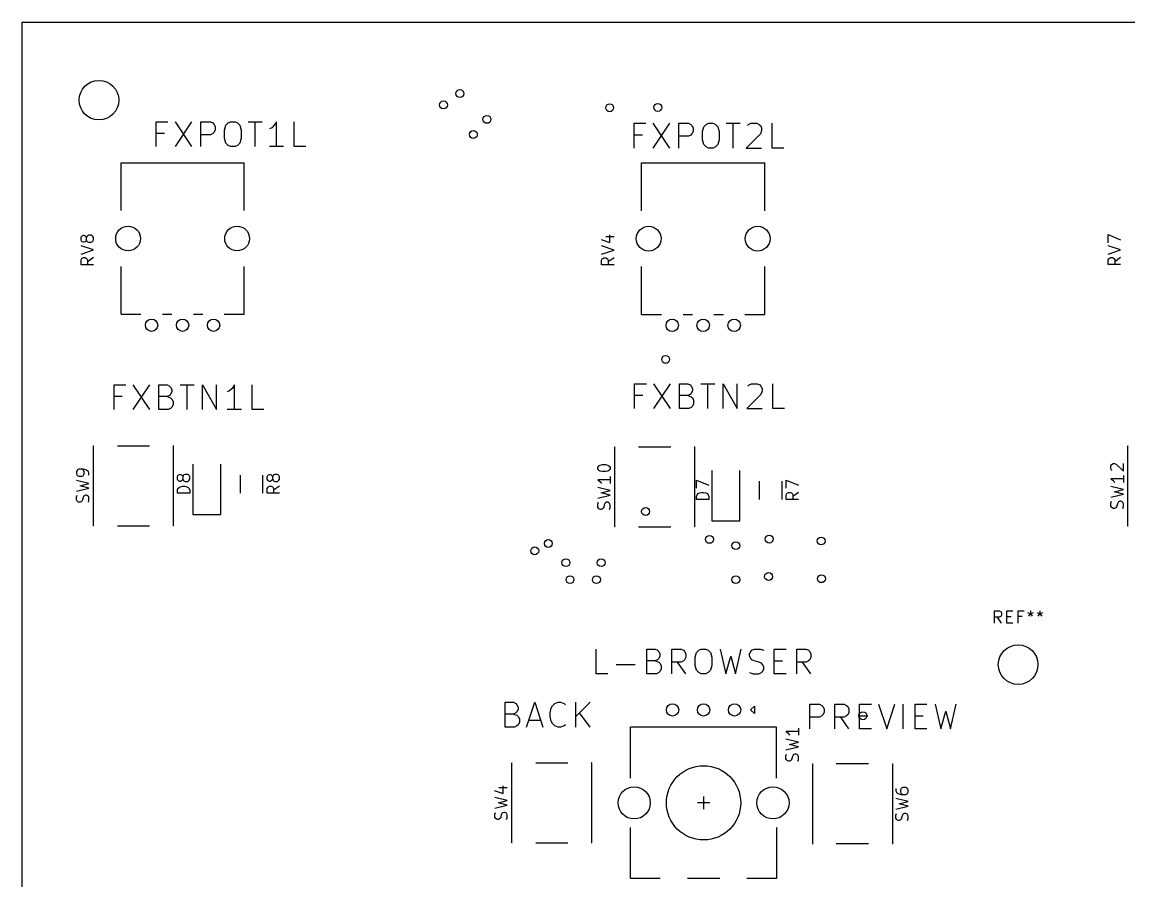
# Model space of a CAD drawing. Extents: x 0 to 360, y 0 to 265.
# Drawn here: x 0 to 89.3, y 190.7 to 260 of the extents above; entities that cross this region are included whole.
import ezdxf

# ---------------------------------------------------------------- set-up
doc = ezdxf.new("R2010")
doc.units = 0
doc.layers.add('BLACK', color=7, linetype='CONTINUOUS')

msp = doc.modelspace()

# ---------------------------------------------------------------- linework, layer by layer
at = {"layer": 'BLACK', "linetype": 'CONTINUOUS'}
for p, q in [((0, 0), (0, 260)), ((0, 260), (360, 260)), ((10.8152, 249.955), (10.8152, 251.955)), ((10.8152, 251.955), (11.7676, 251.955)), ((12.339, 251.955), (13.6724, 249.955)), ((13.6724, 251.955), (12.339, 249.955)), ((14.4343, 249.955), (14.4343, 251.955)), ((14.4343, 251.955), (15.1962, 251.955)), ((15.1962, 251.955), (15.3867, 251.86)), ((16.6248, 251.86), (16.8152, 251.955)), ((16.8152, 251.955), (17.1962, 251.955)), ((17.1962, 251.955), (17.3867, 251.86)), ((18.2438, 251.955), (19.3867, 251.955)), ((18.8152, 249.955), (18.8152, 251.955)), ((20.5295, 251.955), (20.339, 251.67)), ((20.5295, 249.955), (20.5295, 251.955)), ((21.9581, 249.955), (21.9581, 251.955)), ((15.3867, 251.86), (15.4819, 251.765)), ((15.4819, 251.098), (15.3867, 251.003)), ((15.4819, 251.765), (15.5771, 251.574)), ((15.5771, 251.289), (15.4819, 251.098)), ((15.5771, 251.574), (15.5771, 251.289)), ((16.339, 251.289), (16.4343, 251.67)), ((16.339, 250.622), (16.339, 251.289)), ((16.4343, 251.67), (16.6248, 251.86)), ((17.3867, 251.86), (17.5771, 251.67)), ((17.5771, 251.67), (17.6724, 251.289)), ((17.6724, 251.289), (17.6724, 250.622)), ((20.1486, 251.479), (19.9581, 251.384)), ((20.339, 251.67), (20.1486, 251.479)), ((49.3952, 249.835), (49.3952, 251.835)), ((49.3952, 251.835), (50.3476, 251.835)), ((50.919, 251.835), (52.2524, 249.835)), ((52.2524, 251.835), (50.919, 249.835)), ((53.0143, 249.835), (53.0143, 251.835)), ((53.0143, 251.835), (53.7762, 251.835)), ((53.7762, 251.835), (53.9667, 251.74)), ((53.9667, 251.74), (54.0619, 251.645)), ((54.0619, 251.645), (54.1571, 251.454)), ((54.1571, 251.169), (54.0619, 250.978)), ((54.1571, 251.454), (54.1571, 251.169)), ((54.919, 251.169), (55.0143, 251.55)), ((54.919, 250.502), (54.919, 251.169)), ((55.0143, 251.55), (55.2048, 251.74)), ((55.2048, 251.74), (55.3952, 251.835)), ((55.3952, 251.835), (55.7762, 251.835)), ((55.7762, 251.835), (55.9667, 251.74)), ((55.9667, 251.74), (56.1571, 251.55)), ((56.1571, 251.55), (56.2524, 251.169)), ((56.2524, 251.169), (56.2524, 250.502)), ((56.8238, 251.835), (57.9667, 251.835)), ((57.3952, 249.835), (57.3952, 251.835)), ((58.5381, 251.645), (58.6333, 251.74)), ((58.6333, 251.74), (58.8238, 251.835)), ((58.8238, 251.835), (59.3, 251.835)), ((59.3, 251.835), (59.4905, 251.74)), ((59.4905, 251.74), (59.5857, 251.645)), ((59.5857, 251.645), (59.681, 251.454)), ((59.681, 251.264), (59.5857, 250.978)), ((59.681, 251.454), (59.681, 251.264)), ((60.5381, 249.835), (60.5381, 251.835)), ((11.4819, 251.003), (10.8152, 251.003)), ((15.1962, 250.908), (14.4343, 250.908)), ((15.3867, 251.003), (15.1962, 250.908)), ((16.4343, 250.241), (16.339, 250.622)), ((16.6248, 250.05), (16.4343, 250.241)), ((17.5771, 250.241), (17.3867, 250.05)), ((17.6724, 250.622), (17.5771, 250.241)), ((50.0619, 250.883), (49.3952, 250.883)), ((53.7762, 250.788), (53.0143, 250.788)), ((53.9667, 250.883), (53.7762, 250.788)), ((54.0619, 250.978), (53.9667, 250.883)), ((55.0143, 250.121), (54.919, 250.502)), ((55.2048, 249.93), (55.0143, 250.121)), ((56.1571, 250.121), (55.9667, 249.93)), ((56.2524, 250.502), (56.1571, 250.121)), ((59.5857, 250.978), (58.4429, 249.835)), ((16.8152, 249.955), (16.6248, 250.05)), ((17.1962, 249.955), (16.8152, 249.955)), ((17.3867, 250.05), (17.1962, 249.955)), ((21.101, 249.955), (19.9581, 249.955)), ((22.9105, 249.955), (21.9581, 249.955)), ((55.3952, 249.835), (55.2048, 249.93)), ((55.7762, 249.835), (55.3952, 249.835)), ((55.9667, 249.93), (55.7762, 249.835)), ((58.4429, 249.835), (59.681, 249.835)), ((61.4905, 249.835), (60.5381, 249.835)), ((7.98, 244.785), (7.98, 248.65)), ((7.98, 248.65), (17.92, 248.65)), ((17.92, 244.785), (17.92, 248.65)), ((50, 244.775), (50, 248.64)), ((50, 248.64), (59.94, 248.64)), ((59.94, 244.775), (59.94, 248.64)), ((4.7524, 242.604), (4.8, 242.699)), ((4.7524, 242.413), (4.7524, 242.604)), ((4.8, 242.318), (4.7524, 242.413)), ((4.8, 242.699), (4.8476, 242.747)), ((4.8476, 242.27), (4.8, 242.318)), ((4.8476, 242.747), (4.9429, 242.794)), ((4.9429, 242.223), (4.8476, 242.27)), ((4.9429, 242.794), (4.9905, 242.794)), ((4.9905, 242.223), (4.9429, 242.223)), ((4.9905, 242.794), (5.0857, 242.747)), ((5.0857, 242.27), (4.9905, 242.223)), ((5.0857, 242.747), (5.1333, 242.699)), ((5.1333, 242.318), (5.0857, 242.27)), ((5.1333, 242.699), (5.181, 242.604)), ((5.181, 242.413), (5.1333, 242.318)), ((5.2286, 242.699), (5.181, 242.604)), ((5.181, 242.604), (5.181, 242.413)), ((5.181, 242.413), (5.2286, 242.318)), ((5.2762, 242.747), (5.2286, 242.699)), ((5.2286, 242.318), (5.2762, 242.27)), ((5.3714, 242.794), (5.2762, 242.747)), ((5.2762, 242.27), (5.3714, 242.223)), ((5.5619, 242.794), (5.3714, 242.794)), ((5.3714, 242.223), (5.5619, 242.223)), ((5.6571, 242.747), (5.5619, 242.794)), ((5.5619, 242.223), (5.6571, 242.27)), ((5.7048, 242.699), (5.6571, 242.747)), ((5.6571, 242.27), (5.7048, 242.318)), ((5.7524, 242.604), (5.7048, 242.699)), ((5.7048, 242.318), (5.7524, 242.413)), ((5.7524, 242.413), (5.7524, 242.604)), ((46.7248, 242.451), (47.439, 242.213)), ((47.1057, 242.689), (47.7724, 242.689)), ((47.439, 242.213), (47.439, 242.832)), ((87.6624, 242.185), (87.6624, 242.852)), ((87.6624, 242.852), (88.6624, 242.423)), ((5.7524, 241.604), (4.7524, 241.937)), ((4.7524, 241.27), (5.7524, 241.604)), ((47.7724, 241.594), (46.7724, 241.927)), ((46.7724, 241.26), (47.7724, 241.594)), ((88.6624, 241.614), (87.6624, 241.947)), ((87.6624, 241.28), (88.6624, 241.614)), ((4.7524, 240.794), (4.8, 240.89)), ((4.7524, 240.413), (4.7524, 240.794)), ((5.7524, 240.413), (4.7524, 240.413)), ((4.8, 240.89), (4.8476, 240.937)), ((4.8476, 240.937), (4.9429, 240.985)), ((4.9429, 240.985), (5.0857, 240.985)), ((5.0857, 240.985), (5.181, 240.937)), ((5.181, 240.937), (5.2286, 240.89)), ((5.2286, 240.89), (5.2762, 240.794)), ((5.7524, 240.985), (5.2762, 240.651)), ((5.2762, 240.794), (5.2762, 240.413)), ((46.7724, 240.784), (46.82, 240.88)), ((46.7724, 240.403), (46.7724, 240.784)), ((47.7724, 240.403), (46.7724, 240.403)), ((46.82, 240.88), (46.8676, 240.927)), ((46.8676, 240.927), (46.9629, 240.975)), ((46.9629, 240.975), (47.1057, 240.975)), ((47.1057, 240.975), (47.201, 240.927)), ((47.201, 240.927), (47.2486, 240.88)), ((47.2486, 240.88), (47.2962, 240.784)), ((47.7724, 240.975), (47.2962, 240.641)), ((47.2962, 240.784), (47.2962, 240.403)), ((87.6624, 240.804), (87.71, 240.9)), ((87.6624, 240.423), (87.6624, 240.804)), ((88.6624, 240.423), (87.6624, 240.423)), ((87.71, 240.9), (87.7576, 240.947)), ((87.7576, 240.947), (87.8529, 240.995)), ((87.8529, 240.995), (87.9957, 240.995)), ((87.9957, 240.995), (88.091, 240.947)), ((88.091, 240.947), (88.1386, 240.9)), ((88.1386, 240.9), (88.1862, 240.804)), ((88.6624, 240.995), (88.1862, 240.661)), ((88.1862, 240.804), (88.1862, 240.423)), ((7.98, 236.41), (7.98, 240.275)), ((17.92, 236.41), (17.92, 240.275)), ((50, 236.4), (50, 240.265)), ((59.94, 236.4), (59.94, 240.265)), ((7.98, 236.41), (9.579, 236.41)), ((11.321, 236.41), (12.08, 236.41)), ((13.821, 236.41), (14.58, 236.41)), ((16.32, 236.41), (17.92, 236.41)), ((50, 236.4), (51.599, 236.4)), ((53.341, 236.4), (54.1, 236.4)), ((55.841, 236.4), (56.6, 236.4)), ((58.34, 236.4), (59.94, 236.4)), ((7.4152, 228.715), (7.4152, 230.715)), ((7.4152, 230.715), (8.3676, 230.715)), ((8.939, 230.715), (10.2724, 228.715)), ((10.2724, 230.715), (8.939, 228.715)), ((11.0343, 228.715), (11.0343, 230.715)), ((11.0343, 230.715), (11.701, 230.715)), ((11.701, 230.715), (11.8914, 230.62)), ((11.8914, 230.62), (11.9867, 230.525)), ((11.9867, 230.525), (12.0819, 230.334)), ((12.7486, 230.715), (13.8914, 230.715)), ((13.32, 228.715), (13.32, 230.715)), ((14.5581, 228.715), (14.5581, 230.715)), ((14.5581, 230.715), (15.701, 228.715)), ((15.701, 228.715), (15.701, 230.715)), ((17.1295, 230.715), (16.939, 230.43)), ((17.1295, 228.715), (17.1295, 230.715)), ((18.5581, 228.715), (18.5581, 230.715)), ((49.4352, 228.805), (49.4352, 230.805)), ((49.4352, 230.805), (50.3876, 230.805)), ((50.959, 230.805), (52.2924, 228.805)), ((52.2924, 230.805), (50.959, 228.805)), ((53.0543, 228.805), (53.0543, 230.805)), ((53.0543, 230.805), (53.721, 230.805)), ((53.721, 230.805), (53.9114, 230.71)), ((53.9114, 230.71), (54.0067, 230.615)), ((54.0067, 230.615), (54.1019, 230.424)), ((54.7686, 230.805), (55.9114, 230.805)), ((55.34, 228.805), (55.34, 230.805)), ((56.5781, 228.805), (56.5781, 230.805)), ((56.5781, 230.805), (57.721, 228.805)), ((57.721, 228.805), (57.721, 230.805)), ((58.5781, 230.615), (58.6733, 230.71)), ((58.6733, 230.71), (58.8638, 230.805)), ((58.8638, 230.805), (59.34, 230.805)), ((59.34, 230.805), (59.5305, 230.71)), ((59.5305, 230.71), (59.6257, 230.615)), ((59.6257, 230.615), (59.721, 230.424)), ((60.5781, 228.805), (60.5781, 230.805)), ((8.0819, 229.763), (7.4152, 229.763)), ((11.701, 229.763), (11.0343, 229.763)), ((11.8914, 229.858), (11.701, 229.763)), ((11.701, 229.763), (11.9867, 229.668)), ((11.9867, 229.953), (11.8914, 229.858)), ((12.0819, 230.144), (11.9867, 229.953)), ((11.9867, 229.668), (12.0819, 229.572)), ((12.0819, 230.334), (12.0819, 230.144)), ((12.0819, 229.572), (12.1771, 229.382)), ((16.7486, 230.239), (16.5581, 230.144)), ((16.939, 230.43), (16.7486, 230.239)), ((50.1019, 229.853), (49.4352, 229.853)), ((53.721, 229.853), (53.0543, 229.853)), ((53.9114, 229.948), (53.721, 229.853)), ((53.721, 229.853), (54.0067, 229.758)), ((54.0067, 230.043), (53.9114, 229.948)), ((54.1019, 230.234), (54.0067, 230.043)), ((54.0067, 229.758), (54.1019, 229.662)), ((54.1019, 230.424), (54.1019, 230.234)), ((54.1019, 229.662), (54.1971, 229.472)), ((59.6257, 229.948), (58.4829, 228.805)), ((59.721, 230.234), (59.6257, 229.948)), ((59.721, 230.424), (59.721, 230.234)), ((11.7962, 228.715), (11.0343, 228.715)), ((11.9867, 228.81), (11.7962, 228.715)), ((12.0819, 228.906), (11.9867, 228.81)), ((12.1771, 229.096), (12.0819, 228.906)), ((12.1771, 229.382), (12.1771, 229.096)), ((17.701, 228.715), (16.5581, 228.715)), ((19.5105, 228.715), (18.5581, 228.715)), ((53.8162, 228.805), (53.0543, 228.805)), ((54.0067, 228.9), (53.8162, 228.805)), ((54.1019, 228.996), (54.0067, 228.9)), ((54.1971, 229.186), (54.1019, 228.996)), ((54.1971, 229.472), (54.1971, 229.186)), ((58.4829, 228.805), (59.721, 228.805)), ((61.5305, 228.805), (60.5781, 228.805)), ((5.76, 225.8), (5.79, 225.8)), ((5.76, 219.34), (5.76, 225.8)), ((7.69, 225.8), (10.29, 225.8)), ((12.22, 225.8), (12.19, 225.8)), ((12.22, 219.34), (12.22, 225.8)), ((47.83, 219.24), (47.83, 225.7)), ((47.83, 225.7), (47.86, 225.7)), ((49.76, 225.7), (52.36, 225.7)), ((54.29, 225.7), (54.26, 225.7)), ((54.29, 219.24), (54.29, 225.7)), ((89.25, 219.32), (89.25, 225.78)), ((89.25, 225.78), (89.28, 225.78)), ((13.765, 224.3), (13.765, 220.24)), ((16.035, 220.24), (16.035, 224.3)), ((46.5576, 224.184), (46.6529, 224.232)), ((46.6529, 224.232), (46.8433, 224.28)), ((46.8433, 224.28), (47.0814, 224.28)), ((47.0814, 224.28), (47.2719, 224.232)), ((47.2719, 224.232), (47.3671, 224.184)), ((87.8824, 224.169), (87.93, 224.264)), ((87.93, 224.264), (87.9776, 224.312)), ((87.9776, 224.312), (88.0729, 224.36)), ((88.0729, 224.36), (88.1681, 224.36)), ((88.1681, 224.36), (88.311, 224.312)), ((88.311, 224.312), (88.8824, 223.74)), ((88.8824, 223.74), (88.8824, 224.36)), ((4.44, 223.808), (4.3924, 223.713)), ((4.3924, 223.713), (4.3924, 223.522)), ((4.3924, 223.522), (4.44, 223.427)), ((4.4876, 223.856), (4.44, 223.808)), ((4.44, 223.427), (4.4876, 223.38)), ((4.5829, 223.903), (4.4876, 223.856)), ((4.4876, 223.38), (4.5829, 223.332)), ((4.9638, 223.903), (4.5829, 223.903)), ((4.5829, 223.332), (4.8209, 223.332)), ((4.9162, 223.856), (4.8209, 223.903)), ((4.8209, 223.332), (4.9162, 223.38)), ((4.9638, 223.808), (4.9162, 223.856)), ((4.9162, 223.38), (4.9638, 223.427)), ((5.1543, 223.856), (4.9638, 223.903)), ((5.0114, 223.713), (4.9638, 223.808)), ((4.9638, 223.427), (5.0114, 223.522)), ((5.0114, 223.522), (5.0114, 223.713)), ((5.2971, 223.76), (5.1543, 223.856)), ((5.3448, 223.713), (5.2971, 223.76)), ((5.3924, 223.618), (5.3448, 223.713)), ((5.3924, 223.427), (5.3924, 223.618)), ((12.5324, 223.295), (12.58, 223.39)), ((12.58, 223.39), (12.6276, 223.438)), ((12.6276, 223.438), (12.7229, 223.486)), ((12.7229, 223.486), (12.7705, 223.486)), ((12.7705, 223.486), (12.8657, 223.438)), ((12.8657, 223.438), (12.9133, 223.39)), ((12.9133, 223.39), (12.961, 223.295)), ((13.0086, 223.39), (12.961, 223.295)), ((13.0562, 223.438), (13.0086, 223.39)), ((13.1514, 223.486), (13.0562, 223.438)), ((13.3419, 223.486), (13.1514, 223.486)), ((13.4371, 223.438), (13.3419, 223.486)), ((13.4848, 223.39), (13.4371, 223.438)), ((13.5324, 223.295), (13.4848, 223.39)), ((17.59, 223.427), (17.59, 221.973)), ((19.41, 223.427), (19.41, 221.973)), ((19.7724, 223.295), (19.82, 223.39)), ((19.82, 223.39), (19.8676, 223.438)), ((19.8676, 223.438), (19.9629, 223.486)), ((19.9629, 223.486), (20.0105, 223.486)), ((20.0105, 223.486), (20.1057, 223.438)), ((20.1057, 223.438), (20.1533, 223.39)), ((20.1533, 223.39), (20.201, 223.295)), ((20.2486, 223.39), (20.201, 223.295)), ((20.2962, 223.438), (20.2486, 223.39)), ((20.3914, 223.486), (20.2962, 223.438)), ((20.5819, 223.486), (20.3914, 223.486)), ((20.6771, 223.438), (20.5819, 223.486)), ((20.7248, 223.39), (20.6771, 223.438)), ((20.7724, 223.295), (20.7248, 223.39)), ((46.4624, 224.041), (46.51, 224.137)), ((46.4624, 223.946), (46.4624, 224.041)), ((46.51, 223.851), (46.4624, 223.946)), ((46.51, 224.137), (46.5576, 224.184)), ((46.5576, 223.803), (46.51, 223.851)), ((46.6529, 223.756), (46.5576, 223.803)), ((46.8433, 223.708), (46.6529, 223.756)), ((47.0814, 223.708), (46.8433, 223.708)), ((47.2719, 223.756), (47.0814, 223.708)), ((47.3671, 223.803), (47.2719, 223.756)), ((47.3671, 224.184), (47.4148, 224.137)), ((47.4148, 223.851), (47.3671, 223.803)), ((47.4148, 224.137), (47.4624, 224.041)), ((47.4624, 223.946), (47.4148, 223.851)), ((47.4624, 224.041), (47.4624, 223.946)), ((47.4624, 223.327), (47.4624, 222.756)), ((55.665, 223.8), (55.665, 219.74)), ((57.935, 219.74), (57.935, 223.8)), ((87.8824, 223.931), (87.8824, 224.169)), ((87.93, 223.836), (87.8824, 223.931)), ((87.9776, 223.788), (87.93, 223.836)), ((88.8824, 223.407), (88.8824, 222.836)), ((5.3924, 222.76), (4.3924, 222.999)), ((4.6781, 222.57), (5.3924, 222.76)), ((5.3924, 222.38), (4.6781, 222.57)), ((12.5324, 223.105), (12.5324, 223.295)), ((12.58, 223.01), (12.5324, 223.105)), ((12.6276, 222.962), (12.58, 223.01)), ((12.58, 222.343), (12.6752, 222.438)), ((12.7229, 222.914), (12.6276, 222.962)), ((12.6752, 222.438), (12.7705, 222.486)), ((12.7705, 222.914), (12.7229, 222.914)), ((12.8657, 222.962), (12.7705, 222.914)), ((12.7705, 222.486), (12.961, 222.533)), ((12.9133, 223.01), (12.8657, 222.962)), ((12.961, 223.105), (12.9133, 223.01)), ((12.961, 223.295), (12.961, 223.105)), ((12.961, 223.105), (13.0086, 223.01)), ((12.961, 222.533), (13.1038, 222.533)), ((13.0086, 223.01), (13.0562, 222.962)), ((13.0562, 222.962), (13.1514, 222.914)), ((13.1038, 222.533), (13.2943, 222.486)), ((13.1514, 222.914), (13.3419, 222.914)), ((13.2943, 222.486), (13.3895, 222.438)), ((13.3419, 222.914), (13.4371, 222.962)), ((13.3895, 222.438), (13.4848, 222.343)), ((13.4371, 222.962), (13.4848, 223.01)), ((13.4848, 223.01), (13.5324, 223.105)), ((13.5324, 223.105), (13.5324, 223.295)), ((19.7724, 223.105), (19.7724, 223.295)), ((19.82, 223.01), (19.7724, 223.105)), ((19.7724, 222.343), (19.82, 222.438)), ((19.8676, 222.962), (19.82, 223.01)), ((19.82, 222.438), (19.8676, 222.486)), ((19.9629, 222.914), (19.8676, 222.962)), ((19.8676, 222.486), (19.9629, 222.533)), ((20.0105, 222.914), (19.9629, 222.914)), ((19.9629, 222.533), (20.1057, 222.533)), ((20.1057, 222.962), (20.0105, 222.914)), ((20.1533, 223.01), (20.1057, 222.962)), ((20.1057, 222.533), (20.201, 222.486)), ((20.201, 223.105), (20.1533, 223.01)), ((20.201, 223.295), (20.201, 223.105)), ((20.201, 223.105), (20.2486, 223.01)), ((20.201, 222.486), (20.2486, 222.438)), ((20.2486, 223.01), (20.2962, 222.962)), ((20.2486, 222.438), (20.2962, 222.343)), ((20.2962, 222.962), (20.3914, 222.914)), ((20.7724, 222.533), (20.2962, 222.2)), ((20.3914, 222.914), (20.5819, 222.914)), ((20.5819, 222.914), (20.6771, 222.962)), ((20.6771, 222.962), (20.7248, 223.01)), ((20.7248, 223.01), (20.7724, 223.105)), ((20.7724, 223.105), (20.7724, 223.295)), ((47.4624, 223.041), (46.4624, 223.041)), ((46.4624, 223.041), (46.6052, 222.946)), ((46.6052, 222.946), (46.7005, 222.851)), ((46.7005, 222.851), (46.7481, 222.756)), ((54.4324, 222.367), (54.4324, 223.033)), ((54.4324, 223.033), (55.4324, 222.605)), ((59.49, 222.927), (59.49, 221.473)), ((61.31, 222.927), (61.31, 221.473)), ((61.6724, 222.367), (61.6724, 223.033)), ((61.6724, 223.033), (62.6724, 222.605)), ((88.8824, 223.121), (87.8824, 223.121)), ((87.8824, 223.121), (88.0252, 223.026)), ((88.8824, 222.264), (87.8824, 222.502)), ((88.0252, 223.026), (88.1205, 222.931)), ((88.1205, 222.931), (88.1681, 222.836)), ((4.3924, 222.141), (5.3924, 222.38)), ((4.3924, 221.665), (4.44, 221.808)), ((4.3924, 221.427), (4.3924, 221.665)), ((4.9162, 221.618), (4.8686, 221.427)), ((4.9638, 221.713), (4.9162, 221.618)), ((5.0114, 221.76), (4.9638, 221.713)), ((5.1067, 221.808), (5.0114, 221.76)), ((5.2019, 221.808), (5.1067, 221.808)), ((5.2971, 221.76), (5.2019, 221.808)), ((5.3448, 221.713), (5.2971, 221.76)), ((5.3924, 221.618), (5.3448, 221.713)), ((5.3924, 221.38), (5.3924, 221.618)), ((12.5324, 222.2), (12.58, 222.343)), ((12.5324, 221.962), (12.5324, 222.2)), ((13.5324, 221.962), (12.5324, 221.962)), ((13.4848, 222.343), (13.5324, 222.2)), ((13.5324, 222.2), (13.5324, 221.962)), ((19.7724, 221.962), (19.7724, 222.343)), ((20.7724, 221.962), (19.7724, 221.962)), ((20.2962, 222.343), (20.2962, 221.962)), ((47.4624, 222.184), (46.4624, 222.422)), ((46.4624, 221.565), (47.4624, 221.803)), ((46.7481, 221.994), (47.4624, 222.184)), ((47.4624, 221.803), (46.7481, 221.994)), ((54.4324, 221.7), (54.48, 221.843)), ((54.4324, 221.462), (54.4324, 221.7)), ((54.48, 221.843), (54.5752, 221.938)), ((54.5752, 221.938), (54.6705, 221.986)), ((54.6705, 221.986), (54.861, 222.033)), ((54.861, 222.033), (55.0038, 222.033)), ((55.0038, 222.033), (55.1943, 221.986)), ((55.1943, 221.986), (55.2895, 221.938)), ((55.2895, 221.938), (55.3848, 221.843)), ((55.3848, 221.843), (55.4324, 221.7)), ((55.4324, 221.7), (55.4324, 221.462)), ((61.6724, 221.843), (61.72, 221.938)), ((61.6724, 221.462), (61.6724, 221.843)), ((61.72, 221.938), (61.7676, 221.986)), ((61.7676, 221.986), (61.8629, 222.033)), ((61.8629, 222.033), (62.0057, 222.033)), ((62.0057, 222.033), (62.101, 221.986)), ((62.101, 221.986), (62.1486, 221.938)), ((62.1486, 221.938), (62.1962, 221.843)), ((62.6724, 222.033), (62.1962, 221.7)), ((62.1962, 221.843), (62.1962, 221.462)), ((87.8824, 221.645), (88.8824, 221.883)), ((88.1681, 222.074), (88.8824, 222.264)), ((88.8824, 221.883), (88.1681, 222.074)), ((4.44, 221.332), (4.3924, 221.427)), ((4.4876, 221.284), (4.44, 221.332)), ((4.5829, 221.237), (4.4876, 221.284)), ((4.6781, 221.237), (4.5829, 221.237)), ((4.7733, 221.284), (4.6781, 221.237)), ((4.8209, 221.332), (4.7733, 221.284)), ((4.8686, 221.427), (4.8209, 221.332)), ((5.3448, 221.237), (5.3924, 221.38)), ((46.4624, 221.089), (46.51, 221.232)), ((46.4624, 220.851), (46.4624, 221.089)), ((46.51, 220.756), (46.4624, 220.851)), ((46.5576, 220.708), (46.51, 220.756)), ((46.6529, 220.66), (46.5576, 220.708)), ((46.7481, 220.66), (46.6529, 220.66)), ((46.8433, 220.708), (46.7481, 220.66)), ((46.891, 220.756), (46.8433, 220.708)), ((46.9386, 220.851), (46.891, 220.756)), ((46.9862, 221.041), (46.9386, 220.851)), ((47.0338, 221.137), (46.9862, 221.041)), ((47.0814, 221.184), (47.0338, 221.137)), ((47.1767, 221.232), (47.0814, 221.184)), ((47.2719, 221.232), (47.1767, 221.232)), ((47.3671, 221.184), (47.2719, 221.232)), ((47.4148, 221.137), (47.3671, 221.184)), ((47.4624, 221.041), (47.4148, 221.137)), ((47.4148, 220.66), (47.4624, 220.803)), ((47.4624, 220.803), (47.4624, 221.041)), ((55.4324, 221.462), (54.4324, 221.462)), ((62.6724, 221.462), (61.6724, 221.462)), ((87.8824, 221.169), (87.93, 221.312)), ((87.8824, 220.931), (87.8824, 221.169)), ((87.93, 220.836), (87.8824, 220.931)), ((87.9776, 220.788), (87.93, 220.836)), ((88.0729, 220.74), (87.9776, 220.788)), ((88.1681, 220.74), (88.0729, 220.74)), ((88.2633, 220.788), (88.1681, 220.74)), ((88.311, 220.836), (88.2633, 220.788)), ((88.3586, 220.931), (88.311, 220.836)), ((88.4062, 221.121), (88.3586, 220.931)), ((88.4538, 221.217), (88.4062, 221.121)), ((88.5014, 221.264), (88.4538, 221.217)), ((88.5967, 221.312), (88.5014, 221.264)), ((88.6919, 221.312), (88.5967, 221.312)), ((88.7871, 221.264), (88.6919, 221.312)), ((88.8348, 221.217), (88.7871, 221.264)), ((88.8824, 221.121), (88.8348, 221.217)), ((88.8348, 220.74), (88.8824, 220.883)), ((88.8824, 220.883), (88.8824, 221.121)), ((13.765, 220.24), (16.035, 220.24)), ((5.79, 219.34), (5.76, 219.34)), ((7.69, 219.34), (10.29, 219.34)), ((12.22, 219.34), (12.19, 219.34)), ((47.86, 219.24), (47.83, 219.24)), ((49.76, 219.24), (52.36, 219.24)), ((54.29, 219.24), (54.26, 219.24)), ((55.665, 219.74), (57.935, 219.74)), ((89.28, 219.32), (89.25, 219.32)), ((78.4852, 211.478), (78.4852, 212.478)), ((78.4852, 212.478), (78.8662, 212.478)), ((78.8662, 211.954), (78.4852, 211.954)), ((79.0567, 211.478), (78.7233, 211.954)), ((78.8662, 212.478), (78.9614, 212.43)), ((78.9614, 212.001), (78.8662, 211.954)), ((78.9614, 212.43), (79.009, 212.382)), ((79.009, 212.049), (78.9614, 212.001)), ((79.009, 212.382), (79.0567, 212.287)), ((79.0567, 212.144), (79.009, 212.049)), ((79.0567, 212.287), (79.0567, 212.144)), ((79.4852, 211.478), (79.4852, 212.478)), ((79.4852, 212.478), (79.9614, 212.478)), ((79.4852, 212.001), (79.8186, 212.001)), ((80.39, 211.478), (80.39, 212.478)), ((80.39, 212.478), (80.8662, 212.478)), ((80.7233, 212.001), (80.39, 212.001)), ((81.1519, 212.335), (81.39, 212.24)), ((81.2471, 212.049), (81.39, 212.24)), ((81.39, 212.478), (81.39, 212.24)), ((81.39, 212.24), (81.6281, 212.335)), ((81.39, 212.24), (81.5329, 212.049)), ((81.9138, 212.335), (82.1519, 212.24)), ((82.009, 212.049), (82.1519, 212.24)), ((82.1519, 212.478), (82.1519, 212.24)), ((82.1519, 212.24), (82.39, 212.335)), ((82.1519, 212.24), (82.2948, 212.049)), ((79.9614, 211.478), (79.4852, 211.478)), ((46.331, 207.385), (46.331, 209.385)), ((50.4262, 207.385), (50.4262, 209.385)), ((50.4262, 209.385), (51.0929, 209.385)), ((51.0929, 209.385), (51.2833, 209.29)), ((51.2833, 209.29), (51.3786, 209.195)), ((51.3786, 209.195), (51.4738, 209.004)), ((52.4262, 207.385), (52.4262, 209.385)), ((52.4262, 209.385), (53.1881, 209.385)), ((53.1881, 209.385), (53.3786, 209.29)), ((53.3786, 209.29), (53.4738, 209.195)), ((53.4738, 209.195), (53.569, 209.004)), ((54.331, 208.719), (54.4262, 209.1)), ((54.4262, 209.1), (54.6167, 209.29)), ((54.6167, 209.29), (54.8071, 209.385)), ((54.8071, 209.385), (55.1881, 209.385)), ((55.1881, 209.385), (55.3786, 209.29)), ((55.3786, 209.29), (55.569, 209.1)), ((55.569, 209.1), (55.6643, 208.719)), ((56.331, 209.385), (56.8071, 207.385)), ((57.569, 207.385), (58.0452, 209.385)), ((58.7119, 209.004), (58.8071, 209.195)), ((58.8071, 209.195), (58.9024, 209.29)), ((58.9024, 209.29), (59.0929, 209.385)), ((59.0929, 209.385), (59.569, 209.385)), ((59.569, 209.385), (59.8548, 209.29)), ((60.7119, 207.385), (60.7119, 209.385)), ((60.7119, 209.385), (61.6643, 209.385)), ((62.5214, 207.385), (62.5214, 209.385)), ((62.5214, 209.385), (63.2833, 209.385)), ((63.2833, 209.385), (63.4738, 209.29)), ((63.4738, 209.29), (63.569, 209.195)), ((63.569, 209.195), (63.6643, 209.004)), ((47.95, 208.147), (49.4738, 208.147)), ((51.0929, 208.433), (50.4262, 208.433)), ((51.2833, 208.528), (51.0929, 208.433)), ((51.0929, 208.433), (51.3786, 208.338)), ((51.3786, 208.623), (51.2833, 208.528)), ((51.4738, 208.814), (51.3786, 208.623)), ((51.3786, 208.338), (51.4738, 208.242)), ((51.4738, 209.004), (51.4738, 208.814)), ((51.4738, 208.242), (51.569, 208.052)), ((53.1881, 208.338), (52.4262, 208.338)), ((53.569, 207.385), (52.9024, 208.338)), ((53.3786, 208.433), (53.1881, 208.338)), ((53.4738, 208.528), (53.3786, 208.433)), ((53.569, 208.719), (53.4738, 208.528)), ((53.569, 209.004), (53.569, 208.719)), ((54.331, 208.052), (54.331, 208.719)), ((55.6643, 208.719), (55.6643, 208.052)), ((56.8071, 207.385), (57.1881, 208.814)), ((57.1881, 208.814), (57.569, 207.385)), ((58.7119, 208.814), (58.7119, 209.004)), ((58.8071, 208.623), (58.7119, 208.814)), ((58.9024, 208.528), (58.8071, 208.623)), ((59.0929, 208.433), (58.9024, 208.528)), ((59.4738, 208.338), (59.0929, 208.433)), ((59.6643, 208.242), (59.4738, 208.338)), ((59.7595, 208.147), (59.6643, 208.242)), ((59.8548, 207.957), (59.7595, 208.147)), ((60.7119, 208.433), (61.3786, 208.433)), ((63.2833, 208.338), (62.5214, 208.338)), ((63.6643, 207.385), (62.9976, 208.338)), ((63.4738, 208.433), (63.2833, 208.338)), ((63.569, 208.528), (63.4738, 208.433)), ((63.6643, 208.719), (63.569, 208.528)), ((63.6643, 209.004), (63.6643, 208.719)), ((47.2833, 207.385), (46.331, 207.385)), ((51.1881, 207.385), (50.4262, 207.385)), ((51.3786, 207.48), (51.1881, 207.385)), ((51.4738, 207.576), (51.3786, 207.48)), ((51.569, 207.766), (51.4738, 207.576)), ((51.569, 208.052), (51.569, 207.766)), ((54.4262, 207.671), (54.331, 208.052)), ((54.6167, 207.48), (54.4262, 207.671)), ((54.8071, 207.385), (54.6167, 207.48)), ((55.1881, 207.385), (54.8071, 207.385)), ((55.3786, 207.48), (55.1881, 207.385)), ((55.569, 207.671), (55.3786, 207.48)), ((55.6643, 208.052), (55.569, 207.671)), ((58.7119, 207.48), (58.9976, 207.385)), ((58.9976, 207.385), (59.4738, 207.385)), ((59.4738, 207.385), (59.6643, 207.48)), ((59.6643, 207.48), (59.7595, 207.576)), ((59.7595, 207.576), (59.8548, 207.766)), ((59.8548, 207.766), (59.8548, 207.957)), ((61.6643, 207.385), (60.7119, 207.385)), ((38.989, 203.085), (38.989, 205.085)), ((38.989, 205.085), (39.6557, 205.085)), ((39.6557, 205.085), (39.8462, 204.99)), ((39.8462, 204.99), (39.9414, 204.895)), ((39.9414, 204.895), (40.0367, 204.704)), ((40.0367, 204.704), (40.0367, 204.514)), ((40.7033, 203.085), (41.37, 205.085)), ((41.37, 205.085), (42.0367, 203.085)), ((42.6081, 204.228), (42.7033, 204.609)), ((42.7033, 204.609), (42.7986, 204.8)), ((42.7986, 204.8), (42.989, 204.99)), ((42.989, 204.99), (43.2748, 205.085)), ((43.2748, 205.085), (43.4652, 205.085)), ((43.4652, 205.085), (43.751, 204.99)), ((43.751, 204.99), (43.8462, 204.895)), ((44.7033, 203.085), (44.7033, 205.085)), ((45.8462, 205.085), (44.7033, 203.942)), ((58.8, 204.47), (59.1, 204.77)), ((59.1, 204.77), (59.1, 204.17)), ((63.5905, 202.935), (63.5905, 204.935)), ((63.5905, 204.935), (64.3524, 204.935)), ((64.3524, 204.935), (64.5429, 204.84)), ((64.5429, 204.84), (64.6381, 204.745)), ((64.6381, 204.745), (64.7333, 204.554)), ((65.5905, 202.935), (65.5905, 204.935)), ((65.5905, 204.935), (66.3524, 204.935)), ((66.3524, 204.935), (66.5429, 204.84)), ((66.5429, 204.84), (66.6381, 204.745)), ((66.6381, 204.745), (66.7333, 204.554)), ((67.5905, 202.935), (67.5905, 204.935)), ((67.5905, 204.935), (68.5429, 204.935)), ((69.1143, 204.935), (69.781, 202.935)), ((69.781, 202.935), (70.4476, 204.935)), ((71.1143, 202.935), (71.1143, 204.935)), ((72.0667, 202.935), (72.0667, 204.935)), ((72.0667, 204.935), (73.019, 204.935)), ((73.6857, 204.935), (74.1619, 202.935)), ((74.9238, 202.935), (75.4, 204.935)), ((39.6557, 204.133), (38.989, 204.133)), ((39.8462, 204.228), (39.6557, 204.133)), ((39.6557, 204.133), (39.9414, 204.038)), ((39.9414, 204.323), (39.8462, 204.228)), ((40.0367, 204.514), (39.9414, 204.323)), ((39.9414, 204.038), (40.0367, 203.942)), ((40.0367, 203.942), (40.1319, 203.752)), ((40.1319, 203.752), (40.1319, 203.466)), ((42.6081, 203.942), (42.6081, 204.228)), ((42.7033, 203.561), (42.6081, 203.942)), ((45.8462, 203.085), (44.989, 204.228)), ((59.1, 204.17), (58.8, 204.47)), ((64.3524, 203.888), (63.5905, 203.888)), ((64.5429, 203.983), (64.3524, 203.888)), ((64.6381, 204.078), (64.5429, 203.983)), ((64.7333, 204.269), (64.6381, 204.078)), ((64.7333, 204.554), (64.7333, 204.269)), ((66.3524, 203.888), (65.5905, 203.888)), ((66.7333, 202.935), (66.0667, 203.888)), ((66.5429, 203.983), (66.3524, 203.888)), ((66.6381, 204.078), (66.5429, 203.983)), ((66.7333, 204.269), (66.6381, 204.078)), ((66.7333, 204.554), (66.7333, 204.269)), ((67.5905, 203.983), (68.2571, 203.983)), ((72.0667, 203.983), (72.7333, 203.983)), ((74.1619, 202.935), (74.5429, 204.364)), ((74.5429, 204.364), (74.9238, 202.935)), ((39.751, 203.085), (38.989, 203.085)), ((39.9414, 203.18), (39.751, 203.085)), ((40.0367, 203.276), (39.9414, 203.18)), ((40.1319, 203.466), (40.0367, 203.276)), ((40.8938, 203.657), (41.8462, 203.657)), ((42.7986, 203.371), (42.7033, 203.561)), ((42.989, 203.18), (42.7986, 203.371)), ((43.2748, 203.085), (42.989, 203.18)), ((43.4652, 203.085), (43.2748, 203.085)), ((43.751, 203.18), (43.4652, 203.085)), ((43.8462, 203.276), (43.751, 203.18)), ((49.1, 198.97), (49.1, 203.07)), ((60.9, 203.07), (49.1, 203.07)), ((60.9, 198.97), (60.9, 203.07)), ((62.6524, 203.003), (62.6524, 202.432)), ((68.5429, 202.935), (67.5905, 202.935)), ((73.019, 202.935), (72.0667, 202.935)), ((62.6524, 202.718), (61.6524, 202.718)), ((61.6524, 202.718), (61.7952, 202.622)), ((62.6524, 201.86), (61.6524, 202.099)), ((61.7952, 202.622), (61.8905, 202.527)), ((61.8905, 202.527), (61.9381, 202.432)), ((61.6524, 201.241), (62.6524, 201.48)), ((61.9381, 201.67), (62.6524, 201.86)), ((62.6524, 201.48), (61.9381, 201.67)), ((39.52, 200.19), (39.55, 200.19)), ((39.52, 193.73), (39.52, 200.19)), ((41.45, 200.19), (44.05, 200.19)), ((45.98, 200.19), (45.95, 200.19)), ((45.98, 193.73), (45.98, 200.19)), ((61.6524, 200.765), (61.7, 200.908)), ((61.6524, 200.527), (61.6524, 200.765)), ((61.7, 200.432), (61.6524, 200.527)), ((61.7476, 200.384), (61.7, 200.432)), ((61.8429, 200.337), (61.7476, 200.384)), ((61.9381, 200.337), (61.8429, 200.337)), ((62.0333, 200.384), (61.9381, 200.337)), ((62.081, 200.432), (62.0333, 200.384)), ((62.1286, 200.527), (62.081, 200.432)), ((62.1762, 200.718), (62.1286, 200.527)), ((62.2238, 200.813), (62.1762, 200.718)), ((62.2714, 200.86), (62.2238, 200.813)), ((62.3667, 200.908), (62.2714, 200.86)), ((62.4619, 200.908), (62.3667, 200.908)), ((62.5571, 200.86), (62.4619, 200.908)), ((62.6048, 200.813), (62.5571, 200.86)), ((62.6524, 200.718), (62.6048, 200.813)), ((62.6048, 200.337), (62.6524, 200.48)), ((62.6524, 200.48), (62.6524, 200.718)), ((63.78, 200.11), (63.81, 200.11)), ((63.78, 200.11), (63.78, 193.65)), ((68.31, 200.11), (65.71, 200.11)), ((70.21, 200.11), (70.24, 200.11)), ((70.24, 200.11), (70.24, 193.65)), ((38.819, 197.722), (38.819, 198.341)), ((38.1048, 197.96), (38.819, 197.722)), ((38.4857, 198.198), (39.1524, 198.198)), ((55, 197.47), (55, 196.47)), ((70.5124, 198.118), (70.5124, 197.928)), ((70.5124, 197.928), (70.56, 197.832)), ((70.56, 197.832), (70.6076, 197.785)), ((70.6076, 197.785), (70.7505, 197.69)), ((70.7505, 197.69), (70.941, 197.642)), ((70.941, 198.118), (70.8933, 198.023)), ((70.8933, 198.023), (70.8933, 197.832)), ((70.8933, 197.832), (70.941, 197.737)), ((70.9886, 198.166), (70.941, 198.118)), ((70.941, 197.737), (70.9886, 197.69)), ((70.941, 197.642), (71.3219, 197.642)), ((71.0838, 198.213), (70.9886, 198.166)), ((70.9886, 197.69), (71.0838, 197.642)), ((71.3219, 198.213), (71.0838, 198.213)), ((71.4171, 198.166), (71.3219, 198.213)), ((71.3219, 197.642), (71.4171, 197.69)), ((71.4648, 198.118), (71.4171, 198.166)), ((71.4171, 197.69), (71.4648, 197.737)), ((71.5124, 198.023), (71.4648, 198.118)), ((71.4648, 197.737), (71.5124, 197.832)), ((71.5124, 197.832), (71.5124, 198.023)), ((39.1524, 197.15), (38.1524, 197.389)), ((38.1524, 196.531), (39.1524, 196.77)), ((38.4381, 196.96), (39.1524, 197.15)), ((39.1524, 196.77), (38.4381, 196.96)), ((55.5, 196.97), (54.5, 196.97)), ((71.5124, 197.07), (70.5124, 197.309)), ((70.5124, 196.451), (71.5124, 196.69)), ((70.7981, 196.88), (71.5124, 197.07)), ((71.5124, 196.69), (70.7981, 196.88)), ((38.1524, 196.055), (38.2, 196.198)), ((38.1524, 195.817), (38.1524, 196.055)), ((38.2, 195.722), (38.1524, 195.817)), ((38.2476, 195.674), (38.2, 195.722)), ((38.3429, 195.627), (38.2476, 195.674)), ((38.5333, 195.674), (38.4381, 195.627)), ((38.581, 195.722), (38.5333, 195.674)), ((38.6286, 195.817), (38.581, 195.722)), ((38.6762, 196.008), (38.6286, 195.817)), ((38.7238, 196.103), (38.6762, 196.008)), ((38.7714, 196.15), (38.7238, 196.103)), ((38.8667, 196.198), (38.7714, 196.15)), ((38.9619, 196.198), (38.8667, 196.198)), ((39.0571, 196.15), (38.9619, 196.198)), ((39.1048, 196.103), (39.0571, 196.15)), ((39.1524, 196.008), (39.1048, 196.103)), ((39.1048, 195.627), (39.1524, 195.77)), ((39.1524, 195.77), (39.1524, 196.008)), ((70.5124, 195.975), (70.56, 196.118)), ((70.5124, 195.737), (70.5124, 195.975)), ((70.56, 195.642), (70.5124, 195.737)), ((70.6076, 195.594), (70.56, 195.642)), ((70.941, 195.642), (70.8933, 195.594)), ((70.9886, 195.737), (70.941, 195.642)), ((71.0362, 195.928), (70.9886, 195.737)), ((71.0838, 196.023), (71.0362, 195.928)), ((71.1314, 196.07), (71.0838, 196.023)), ((71.2267, 196.118), (71.1314, 196.07)), ((71.3219, 196.118), (71.2267, 196.118)), ((71.4171, 196.07), (71.3219, 196.118)), ((71.4648, 196.023), (71.4171, 196.07)), ((71.5124, 195.928), (71.4648, 196.023)), ((71.4648, 195.547), (71.5124, 195.69)), ((71.5124, 195.69), (71.5124, 195.928)), ((38.4381, 195.627), (38.3429, 195.627)), ((49.1, 190.87), (49.1, 194.97)), ((60.9, 194.97), (60.9, 190.87)), ((70.7029, 195.547), (70.6076, 195.594)), ((70.7981, 195.547), (70.7029, 195.547)), ((70.8933, 195.594), (70.7981, 195.547)), ((39.55, 193.73), (39.52, 193.73)), ((41.45, 193.73), (44.05, 193.73)), ((45.98, 193.73), (45.95, 193.73)), ((63.78, 193.65), (63.81, 193.65)), ((68.31, 193.65), (65.71, 193.65)), ((70.24, 193.65), (70.21, 193.65)), ((51.5, 190.87), (49.1, 190.87)), ((56.3, 190.87), (53.7, 190.87)), ((60.9, 190.87), (58.5, 190.87))]:
    msp.add_line(p, q, dxfattribs=at)
at = {"layer": 'BLACK'}
msp.add_circle((55, 196.97), 3, dxfattribs=at)
at = {"layer": 'WHITE'}
for centre, radius in [((6.2, 253.7), 1.6), ((35.3304, 254.231), 0.3175), ((34.0096, 253.317), 0.3175), ((47.4208, 253.088), 0.3175), ((51.307, 253.113), 0.3175), ((37.5148, 252.148), 0.3175), ((36.4226, 250.929), 0.3175), ((8.55, 242.53), 1), ((17.35, 242.53), 1), ((50.57, 242.52), 1), ((59.37, 242.52), 1), ((10.45, 235.53), 0.5), ((12.95, 235.53), 0.5), ((15.45, 235.53), 0.5), ((52.47, 235.52), 0.5), ((54.97, 235.52), 0.5), ((57.47, 235.52), 0.5), ((51.942, 232.768), 0.3175), ((50.32, 220.49), 0.3175), ((42.4678, 217.909), 0.3175), ((55.48, 218.24), 0.3175), ((57.6062, 217.731), 0.3175), ((60.2986, 218.265), 0.3175), ((64.4896, 218.112), 0.3175), ((41.3765, 217.312), 0.3175), ((43.8902, 216.36), 0.3175), ((46.735, 216.36), 0.3175), ((44.2204, 214.988), 0.3175), ((46.354, 214.988), 0.3175), ((57.6062, 214.988), 0.3175), ((60.2478, 215.242), 0.3175), ((64.515, 215.064), 0.3175), ((80.39, 208.13), 1.6), ((52.5, 204.47), 0.5), ((55, 204.47), 0.5), ((57.5, 204.47), 0.5), ((67.86, 204), 0.3175), ((49.4, 196.97), 1.3), ((60.6, 196.97), 1.3)]:
    msp.add_circle(centre, radius, dxfattribs=at)

doc.saveas('drawing.dxf')
